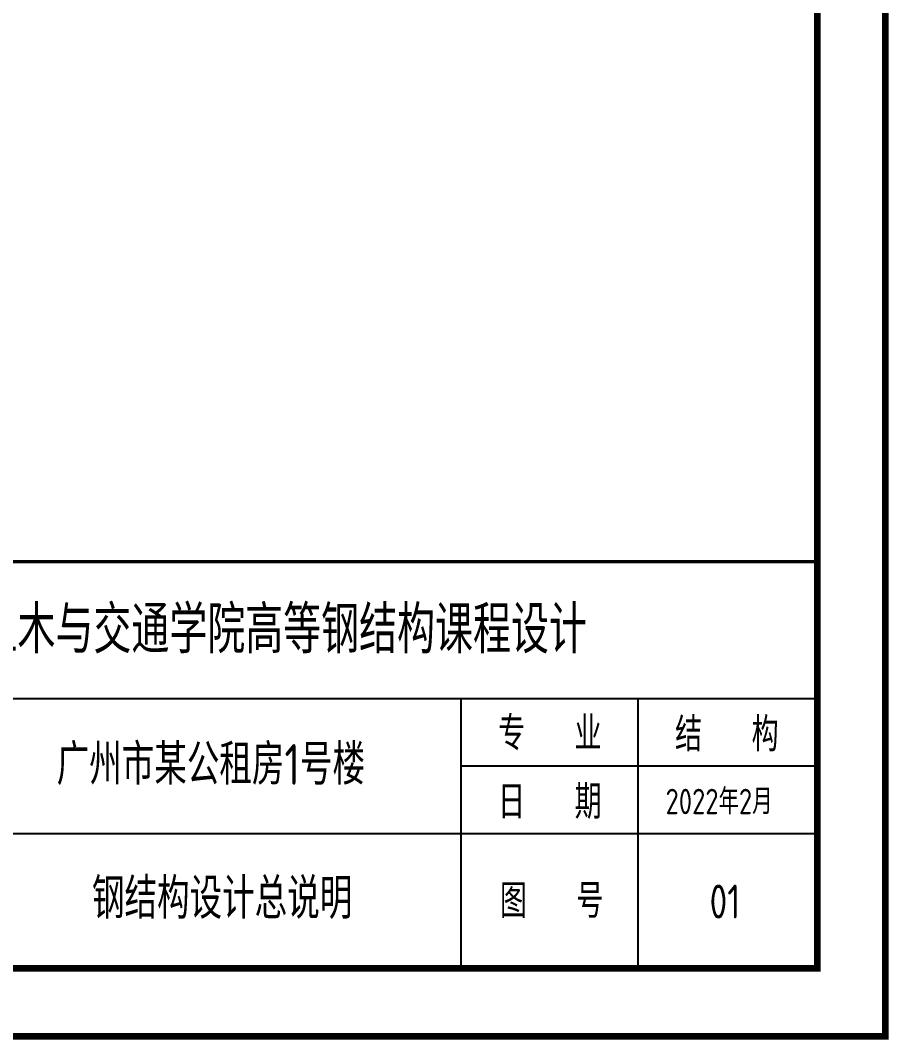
# Model space of a CAD drawing. Extents: x 31132 to 885236, y 345273 to 1212165.
# Drawn here: x 147137 to 155142, y 402430 to 411827 of the extents above; entities that cross this region are included whole.
import ezdxf

# ---------------------------------------------------------------- set-up
doc = ezdxf.new("R2010")
doc.units = 0
doc.header["$LTSCALE"] = 1000
for name, color, linetype in [('PUB_TITLE', 4, 'CONTINUOUS'), ('TEXT', 7, 'CONTINUOUS'), ('TK', 4, 'CONTINUOUS')]:
    doc.layers.add(name, color=color, linetype=linetype)
doc.styles.add('TSSD_Rein', font='tssdeng.shx', dxfattribs={"width": 0.7, "bigfont": 'hztxt.shx'})

msp = doc.modelspace()

# ---------------------------------------------------------------- linework, layer by layer
at = {"layer": 'PUB_TITLE', "color": 4}
for p, q in [((140423.37, 405573.29), (154485.87, 405573.29)), ((151198.19, 405573.29), (151198.19, 403085.82)), ((152829.41, 405573.29), (152829.41, 403085.82)), ((154485.87, 404951.42), (151198.19, 404951.42)), ((140423.37, 404329.55), (154485.87, 404329.55))]:
    msp.add_line(p, q, dxfattribs=at)
at = {"layer": 'PUB_TITLE', "color": 4, "const_width": 31.25}
msp.add_lwpolyline([(154485.87, 406835.82), (140423.37, 406835.82)], dxfattribs=at)
at = {"layer": 'TK', "const_width": 62.5}
for points in [[(102610.87, 402460.82), (102610.87, 439585.82), (155110.87, 439585.82), (155110.87, 402460.82)], [(105735.87, 403085.82), (105735.87, 438960.82), (154485.87, 438960.82), (154485.87, 403085.82)]]:
    msp.add_lwpolyline(points, close=True, dxfattribs=at)

# ---------------------------------------------------------------- texts
at = {"layer": 'TEXT', "style": 'TSSD_Rein', "width": 0.8}
msp.add_text('华南理工大学土木与交通学院高等钢结构课程设计', height=437.5, dxfattribs=at).set_placement((144659.89, 405991.14))
at = {"layer": 'TEXT', "lineweight": 20, "style": 'TSSD_Rein', "width": 0.8}
for s, height, p in [('专   业', 312.5, (151540.7, 405097.04)), ('结   构', 312.5, (153172.89, 405086.88)), ('广州市某公租房1号楼', 375, (147471.47, 404779.42)), ('日   期', 312.5, (151540.7, 404464.9)), ('2022年2月', 234.375, (153085.17, 404507.92)), ('钢结构设计总说明', 375, (147796.81, 403543.76)), ('图   号', 312.5, (151558.33, 403551.85)), ('01', 312.5, (153491.3, 403546.27))]:
    msp.add_text(s, height=height, dxfattribs=at).set_placement(p)

doc.saveas('drawing.dxf')
